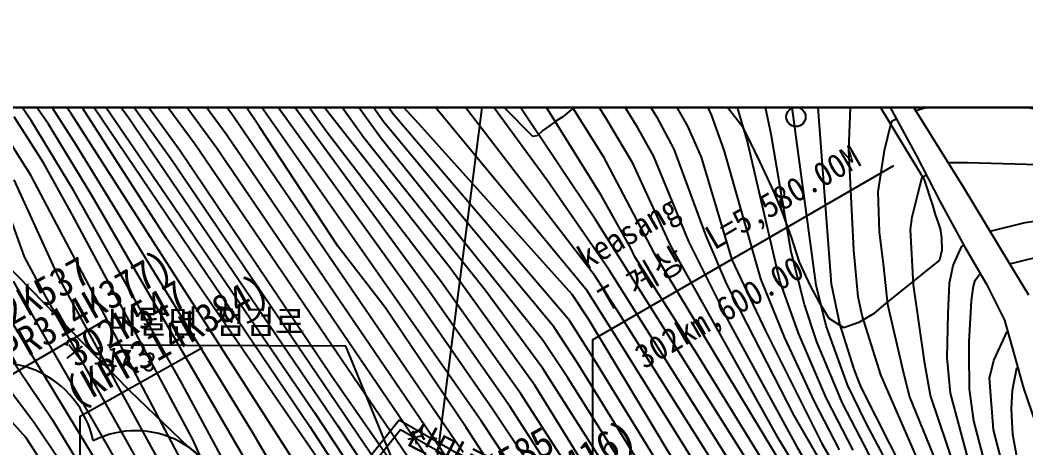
# Model space of a CAD drawing. Header units: millimetres. Extents: x 4198 to 4994, y 1103 to 1807.
# Drawn here: x 4622.8 to 4726.9, y 1512.8 to 1557 of the extents above; entities that cross this region are included whole.
import ezdxf
from ezdxf.xclip import XClip

# ---------------------------------------------------------------- set-up
doc = ezdxf.new("R2010")
doc.units = ezdxf.units.MM
doc.header["$LTSCALE"] = 10
doc.header["$MEASUREMENT"] = 0
doc.header["$XCLIPFRAME"] = 2
doc.layers.add('TX-PAPR', color=2, linetype='Continuous', plot=False)
doc.layers.add('TZ-BASE', color=253, linetype='Continuous')
doc.styles.add('HANA', font='GulimChe.ttf')
doc.styles.get("Standard").update_dxf_attribs({"font": 'GulimChe.ttf'})

# ---------------------------------------------------------------- blocks, each defined once
blk = doc.blocks.new('JD-DFHDH6GH34GH7')
at = {"layer": 'TZ-BASE'}
for p, q in [((356.47, -175), (402.21, 180.98)), ((378.4, 73.47, 143), (353.87, 108.7, 143)), ((378.12, 71.77, 142), (353.06, 106.87, 142)), ((376.35, 71.87, 141), (362.58, 91.07, 141)), ((382.99, 56.15, 138), (358.54, 89.53, 138)), ((372.57, 74.58, 140), (361.38, 90.41, 140)), ((362.62, 74.39, 134), (351.61, 89.12, 134)), ((372.45, 72.54, 139), (360.37, 89.39, 139)), ((361.1, 70.82, 132), (349.57, 86.44, 132)), ((362.18, 72.13, 133), (350.87, 87.41, 133)), ((358.89, 71.16, 131), (348.8, 84.77, 131)), ((379.42, 74.27, 144), (371.86, 84.81, 144)), ((393.84, 72, 154.86), (382.58, 83.27, 154.86)), ((395.19, 83.69, 152), (401.39, 73.87, 152)), ((345.69, 82.62, 128), (351.98, 73.96, 128)), ((401.95, 81.76, 154), (406.66, 73.99, 154)), ((345.57, 81.02, 127), (371.22, 43.47, 127)), ((348.23, 81.08, 129), (356.38, 69.7, 129)), ((400.29, 57.56, 147), (382.24, 80.98, 147)), ((399.57, 81.17, 153), (404.48, 73.19, 153)), ((345.66, 79.12, 126), (370.74, 42.02, 126)), ((350.86, 79.41, 130), (357.31, 70.59, 130)), ((395.34, 67.41, 148), (386.64, 79.32, 148)), ((394.74, 80.13, 151), (401.06, 70, 151)), ((412.33, 74.23, 156), (409.94, 79.33, 156)), ((427.84, 79.92, 176.47), (430.81, 74.99, 176.47)), ((346.09, 74.31, 124), (342.9, 78.95, 124)), ((400.34, 63.35, 149), (389.99, 78.82, 149)), ((341.93, 73.64, 121), (339.48, 77.18, 121)), ((343.7, 73.26, 122), (340.85, 77.46, 122)), ((381.44, 55.61, 137), (365.44, 77.81, 137)), ((400.94, 65.86, 150), (393.6, 77.63, 150)), ((415.57, 72.96, 156.35), (411.84, 77.71, 156.35)), ((428.12, 77.74, 156.35), (432.98, 69.76, 156.35)), ((355.87, 61.47, 125), (346.3, 76.38, 125)), ((365.55, 73, 135), (362.87, 76.92, 135)), ((388.47, 42.59, 136), (364.97, 76.18, 136)), ((382.33, 72.94, 145), (379.24, 76.4, 145)), ((399.46, 56.04, 146), (382.59, 76.4, 146)), ((408.17, 76.01, 155), (409.83, 73.06, 155)), ((415.99, 71.6, 157), (414.71, 76.04, 157)), ((418.48, 72.22, 158), (417.58, 76.55, 158)), ((426.53, 70.62, 161), (426.78, 76.67, 161)), ((346.61, 71.07, 123), (343.54, 75.84, 123)), ((398.68, 75.7, 154.86), (397.81, 74.78, 154.86)), ((423.14, 56.61, 159), (420.52, 75.94, 159)), ((424.73, 56.74, 160), (423.31, 75.4, 160)), ((430.81, 74.99, 176.47), (433.53, 70, 176.47)), ((438.38, 66.76, 159.79), (433.07, 75.28, 159.79)), ((433.44, 74.69, 162), (436.71, 75.66, 162)), ((440.58, 75.83, 162), (447.56, 74.53, 162)), ((343.19, 69.27, 120), (340.17, 74.02, 120)), ((369.71, 37.48, 124), (346.09, 74.31, 124)), ((351.98, 73.96, 128), (373.66, 42.07, 128)), ((386.6, 39.33, 134), (362.62, 74.39, 134)), ((385.34, 58.31, 140), (372.57, 74.58, 140)), ((397.62, 52.97, 144), (379.42, 74.27, 144)), ((396.92, 74.02, 154.86), (396.22, 73.56, 154.86)), ((397.81, 74.78, 154.86), (396.92, 74.02, 154.86)), ((406.66, 73.99, 154), (408.43, 70.67, 154)), ((413.62, 70.58, 156), (412.33, 74.23, 156)), ((346.33, 66.38, 121), (341.93, 73.64, 121)), ((348.18, 65.89, 122), (343.7, 73.26, 122)), ((373.66, 60.65, 135), (365.55, 73, 135)), ((395.99, 52.31, 143), (378.4, 73.47, 143)), ((397.91, 55.64, 145), (382.33, 72.94, 145)), ((395.56, 73.1, 154.86), (394.86, 72.61, 154.86)), ((396.22, 73.56, 154.86), (395.56, 73.1, 154.86)), ((401.39, 73.87, 152), (404.07, 69.36, 152)), ((404.48, 73.19, 153), (406.32, 69.91, 153)), ((409.83, 73.06, 155), (411.24, 69.87, 155)), ((416.24, 71.62, 156.35), (415.57, 72.96, 156.35)), ((430.23, 70.54, 162), (430.83, 73.11, 162)), ((430.83, 73.11, 162), (431.02, 73.61, 162)), ((431.02, 73.61, 162), (431.45, 73.81, 162)), ((387.67, 34.76, 133), (362.18, 72.13, 133)), ((384.27, 57.07, 139), (372.45, 72.54, 139)), ((388.88, 56.11, 141), (376.35, 71.87, 141)), ((394.29, 72.07, 154.86), (393.84, 72, 154.86)), ((394.86, 72.61, 154.86), (394.29, 72.07, 154.86)), ((420.54, 60.07, 158), (418.48, 72.22, 158)), ((341.92, 67.91, 119), (339.75, 71.36, 119)), ((364.87, 41.35, 123), (346.61, 71.07, 123)), ((390.57, 24.68, 131), (358.89, 71.16, 131)), ((391.28, 26.5, 132), (361.1, 70.82, 132)), ((394.84, 50.98, 142), (378.12, 71.77, 142)), ((419.4, 57.06, 157), (415.99, 71.6, 157)), ((417.34, 69.33, 156.35), (416.24, 71.62, 156.35)), ((357.31, 70.59, 130), (373.04, 47.23, 130)), ((401.06, 70, 151), (406.34, 59.97, 151)), ((406.32, 69.91, 153), (409.93, 61.14, 153)), ((408.43, 70.67, 154), (411.72, 61.73, 154)), ((411.24, 69.87, 155), (414.43, 59.25, 155)), ((417.42, 57.26, 156), (413.62, 70.58, 156)), ((427.05, 60.23, 161), (426.53, 70.62, 161)), ((429.55, 66.26, 162), (430.23, 70.54, 162)), ((432.98, 69.76, 156.35), (434.28, 67.61, 156.35)), ((433.53, 70, 176.47), (435.95, 65.32, 176.47)), ((346.16, 63.94, 120), (343.19, 69.27, 120)), ((356.38, 69.7, 129), (378.67, 36.87, 129)), ((400, 50.98), (431.17, 68.99)), ((404.07, 69.36, 152), (408.03, 60.77, 152)), ((418.54, 66.76, 156.35), (417.34, 69.33, 156.35)), ((436.79, 69.31, 163), (438.81, 69.3, 163)), ((438.81, 69.3, 163), (449.23, 69.02, 163)), ((363.56, 26.92, 119), (341.92, 67.91, 119)), ((433.06, 63.69, 163), (434.11, 67.79, 163)), ((434.11, 67.79, 163), (434.55, 68.04, 163)), ((344.75, 57.47, 118), (340.17, 67.52, 118)), ((401.68, 58.23, 148), (395.34, 67.41, 148)), ((419.52, 64.51, 156.35), (418.54, 66.76, 156.35)), ((434.28, 67.61, 156.35), (435.17, 64.9, 156.35)), ((443.11, 58.94, 159.79), (438.38, 66.76, 159.79)), ((341.23, 59.54, 117), (338.7, 66.54, 117)), ((357.54, 46.41, 121), (346.33, 66.38, 121)), ((370.27, 27.94, 122), (348.18, 65.89, 122)), ((404.01, 60.38, 150), (400.94, 65.86, 150)), ((429.68, 62.14, 162), (429.55, 66.26, 162)), ((435.17, 64.9, 156.35), (435.44, 63.94, 156.35)), ((435.95, 65.32, 176.47), (438.5, 60.61, 176.47)), ((358.63, 40.66, 120), (346.16, 63.94, 120)), ((420.59, 61.6, 156.35), (419.52, 64.51, 156.35)), ((432.89, 62.39, 163), (433.06, 63.69, 163)), ((435.44, 63.94, 156.35), (435.74, 63.18, 156.35)), ((444.77, 63.11, 164), (449.62, 63.81, 164)), ((421.96, 29.03, 149), (400.34, 63.35, 149)), ((435.74, 63.18, 156.35), (435.96, 62.43, 156.35)), ((441.14, 62.2, 164), (444.77, 63.11, 164)), ((371.44, 38.89, 125), (355.87, 61.47, 125)), ((411.72, 61.73, 154), (413.88, 56.74, 154)), ((421.43, 59.01, 156.35), (420.59, 61.6, 156.35)), ((430.14, 58.51, 162), (429.68, 62.14, 162)), ((433.21, 56.66, 163), (432.89, 62.39, 163)), ((435.96, 62.43, 156.35), (436.1, 61.5, 156.35)), ((436.1, 61.5, 156.35), (436.16, 60.24, 156.35)), ((378.55, 54.31, 135), (373.66, 60.65, 135)), ((404.39, 59.55, 150), (404.01, 60.38, 150)), ((408.03, 60.77, 152), (419.07, 41.01, 152)), ((409.93, 61.14, 153), (414.12, 52.78, 153)), ((437.31, 58.64, 164), (438.23, 60.64, 164)), ((438.23, 60.64, 164), (438.42, 60.75, 164)), ((438.5, 60.61, 176.47), (440.77, 56.73, 176.47)), ((443.17, 58.83, 165), (450.57, 60.63, 165)), ((343.42, 55.44, 117), (341.23, 59.54, 117)), ((410.77, 49.58, 150), (404.39, 59.55, 150)), ((406.34, 59.97, 151), (424.68, 29.65, 151)), ((421.93, 54.64, 158), (420.54, 60.07, 158)), ((427.49, 55.41, 161), (427.05, 60.23, 161)), ((436.16, 60.24, 156.35), (435.9, 59.2, 156.35)), ((339.16, 58.96, 137.06), (347.22, 50.69, 137.06)), ((394.08, 46.21, 140), (385.34, 58.31, 140)), ((414.43, 59.25, 155), (417.89, 51.9, 155)), ((422.59, 56.48, 156.35), (421.43, 59.01, 156.35)), ((435.9, 59.2, 156.35), (430.12, 54.54, 156.35)), ((430.57, 54.61, 162), (430.14, 58.51, 162)), ((436.94, 56.84, 164), (437.31, 58.64, 164)), ((445.14, 55.58, 159.79), (443.11, 58.94, 159.79)), ((361.23, 27.33, 118), (344.75, 57.47, 118)), ((402.75, 53.7, 147), (400.29, 57.56, 147)), ((420.79, 27.98, 148), (401.68, 58.23, 148)), ((419.9, 51.18, 156), (417.42, 57.26, 156)), ((439.59, 57.15, 165), (440.06, 57.71, 165)), ((440.06, 57.71, 165), (440.18, 57.75, 165)), ((342.98, 51.91, 116), (340.1, 57.02, 116)), ((392.58, 45.39, 139), (384.27, 57.07, 139)), ((413.88, 56.74, 154), (420.83, 43.15, 154)), ((421.3, 51.66, 157), (419.4, 57.06, 157)), ((423.62, 54.6, 156.35), (422.59, 56.48, 156.35)), ((424.17, 52.41, 159), (423.14, 56.61, 159)), ((425.6, 52.62, 160), (424.73, 56.74, 160)), ((434.4, 48.52, 163), (433.21, 56.66, 163)), ((436.8, 53.68, 164), (436.94, 56.84, 164)), ((439.23, 55.02, 165), (439.42, 56.51, 165)), ((439.42, 56.51, 165), (439.59, 57.15, 165)), ((440.77, 56.73, 176.47), (442.64, 52.99, 176.47)), ((331.99, 55.91, 113), (342.17, 42.53, 113)), ((338.44, 55.18, 115), (352.28, 32.45, 115)), ((359.68, 26.47, 117), (343.42, 55.44, 117)), ((389.58, 43.91, 137), (381.44, 55.61, 137)), ((391.47, 44.06, 138), (382.99, 56.15, 138)), ((394.85, 47.99, 141), (388.88, 56.11, 141)), ((399.67, 53.01, 145), (397.91, 55.64, 145)), ((402.63, 51.02, 146), (399.46, 56.04, 146)), ((427.91, 53.5, 161), (427.49, 55.41, 161)), ((386.94, 41.9, 135), (378.55, 54.31, 135)), ((423.22, 50.78, 158), (421.93, 54.64, 158)), ((424.5, 53.19, 156.35), (423.62, 54.6, 156.35)), ((430.12, 54.54, 156.35), (429.08, 53.65, 156.35)), ((432.11, 47.94, 162), (430.57, 54.61, 162)), ((438.97, 50.76, 165), (439.23, 55.02, 165)), ((336.61, 53.84, 114), (344.04, 42.79, 114)), ((418.53, 28.72, 147), (402.75, 53.7, 147)), ((426, 52.2, 156.35), (424.5, 53.19, 156.35)), ((429.08, 53.65, 156.35), (427.55, 52.76, 156.35)), ((429.83, 47.36, 161), (427.91, 53.5, 161)), ((436.69, 49.1, 164), (436.8, 53.68, 164)), ((398.48, 48.52, 143), (395.99, 52.31, 143)), ((400.24, 48.83, 144), (397.62, 52.97, 144)), ((409.05, 37.42, 145), (399.67, 53.01, 145)), ((414.12, 52.78, 153), (421.13, 39.91, 153)), ((426.38, 46.32, 159), (424.17, 52.41, 159)), ((427.07, 47.94, 160), (425.6, 52.62, 160)), ((427.55, 52.76, 156.35), (426, 52.2, 156.35)), ((442.64, 52.99, 176.47), (443.68, 49.31, 176.47)), ((365.87, 12.27, 116), (342.98, 51.91, 116)), ((419.38, 24.09, 146), (402.63, 51.02, 146)), ((417.89, 51.9, 155), (423.73, 40.24, 155)), ((422.96, 44.61, 156), (419.9, 51.18, 156)), ((424.22, 44.92, 157), (421.3, 51.66, 157)), ((441.54, 48.83, 166), (442.92, 51.84, 166)), ((442.92, 51.84, 166), (442.96, 51.86, 166)), ((345.65, 49.08, 117.27), (347.24, 50.3, 117.27)), ((345.83, 50.48, 117.27), (347.06, 48.9, 117.27)), ((347.22, 50.69, 137.06), (352.11, 45.69, 137.06)), ((374.47, 50.33), (349.81, 50.41)), ((379.19, 38.84), (374.47, 50.33)), ((397.43, 47.05, 142), (394.84, 50.98, 142)), ((400, 50.98), (400, 0)), ((425.86, 44.41, 158), (423.22, 50.78, 158)), ((438.98, 49.67, 165), (438.97, 50.76, 165)), ((418.53, 36.99, 150), (410.77, 49.58, 150)), ((437.04, 45.47, 164), (436.69, 49.1, 164)), ((439, 45.86, 165), (438.98, 49.67, 165)), ((443.68, 49.31, 176.47), (444.61, 45.99, 176.47)), ((403.5, 34.47, 141), (394.85, 47.99, 141)), ((405.77, 36.76, 143), (398.48, 48.52, 143)), ((407.74, 36.65, 144), (400.24, 48.83, 144)), ((427.54, 46.78, 160), (427.07, 47.94, 160)), ((432.79, 45.15, 162), (432.11, 47.94, 162)), ((434.96, 45.23, 163), (434.4, 48.52, 163)), ((441.09, 47.01, 166), (441.54, 48.83, 166)), ((443.46, 45.77, 167), (443.92, 48.08, 167)), ((443.92, 48.08, 167), (444.01, 48.11, 167)), ((373.04, 47.23, 130), (389.03, 24.19, 130)), ((404.8, 35.36, 142), (397.43, 47.05, 142)), ((434.78, 36.03, 161), (429.83, 47.36, 161)), ((441.5, 41.68, 166), (441.09, 47.01, 166)), ((366.74, 29.39, 121), (357.54, 46.41, 121)), ((400.52, 35.78, 140), (394.08, 46.21, 140)), ((428.3, 42.35, 159), (426.38, 46.32, 159)), ((427.85, 46.01, 160), (427.54, 46.78, 160)), ((432.63, 36.54, 160), (427.85, 46.01, 160)), ((439.47, 42.6, 165), (439, 45.86, 165)), ((444.61, 45.99, 176.47), (446.22, 41.25, 176.47)), ((352.11, 45.69, 137.06), (358.16, 39.92, 137.06)), ((400.58, 32.97, 139), (392.58, 45.39, 139)), ((426.98, 39.58, 157), (424.22, 44.92, 157)), ((436.3, 36.55, 162), (432.79, 45.15, 162)), ((437.57, 37.55, 163), (434.96, 45.23, 163)), ((438.86, 38.62, 164), (437.04, 45.47, 164)), ((443.37, 43.8, 167), (443.46, 45.77, 167)), ((405.81, 19.67, 137), (389.58, 43.91, 137)), ((398.96, 32.43, 138), (391.47, 44.06, 138)), ((425.57, 39.59, 156), (422.96, 44.61, 156)), ((429.08, 38.27, 158), (425.86, 44.41, 158)), ((443.48, 41.2, 167), (443.37, 43.8, 167)), ((339.58, 42.88, 112), (341.36, 40.86, 112)), ((344.04, 42.79, 114), (348.57, 35.4, 114)), ((360, 17.59), (380, 42.71)), ((360, 17.59), (380, 42.71)), ((371.22, 43.47, 127), (376.3, 35.82, 127)), ((380, 42.71), (401.31, 30.48)), ((380, 42.71), (401.31, 30.48)), ((420.83, 43.15, 154), (429.2, 28.71, 154)), ((342.17, 42.53, 113), (344.8, 38.59, 113)), ((370.74, 42.02, 126), (374.97, 35.55, 126)), ((373.66, 42.07, 128), (378.45, 34.86, 128)), ((394.91, 29.63, 135), (386.94, 41.9, 135)), ((402.99, 20.74, 136), (388.47, 42.59, 136)), ((431.9, 35.64, 159), (428.3, 42.35, 159)), ((440.44, 38.9, 165), (439.47, 42.6, 165)), ((442.42, 38.09, 166), (441.5, 41.68, 166)), ((341.36, 40.86, 112), (343.92, 36.95, 112)), ((362.67, 31.84, 120), (358.63, 40.66, 120)), ((372.66, 28.1, 123), (364.87, 41.35, 123)), ((380.91, 40.69), (382.27, 41.06)), ((381.4, 41.56), (381.78, 40.19)), ((419.07, 41.01, 152), (425.67, 30.22, 152)), ((443.93, 38.72, 167), (443.48, 41.2, 167)), ((358.16, 39.92, 137.06), (365.11, 34.14, 137.06)), ((421.13, 39.91, 153), (426.66, 30.79, 153)), ((423.73, 40.24, 155), (430.59, 28.62, 155))]:
    blk.add_line(p, q, dxfattribs=at)
at = {"layer": 'TZ-BASE', "ltscale": 0.2}
for p, q in [((360.1, 16.66), (380.14, 41.7)), ((380.14, 41.7), (401.27, 29.68))]:
    blk.add_line(p, q, dxfattribs=at)
at = {"layer": 'TZ-BASE'}
blk.add_circle((421.05, 74.02, 158.59), 1, dxfattribs=at)
for centre, radius, start, end in [((338.39, 38.49), 10.14, 11.5025, 121.5025), ((352.73, 31.83), 9.74, 6.9228, 116.9228)]:
    blk.add_arc(centre, radius, start, end, dxfattribs=at)
at = {"layer": 'TZ-BASE', "style": 'HANA'}
for s, height, rotation, p in [('T 계상  L=5,580.00M', 2.5, 30.0262, (401.57, 53.83)), ('keasang', 2.5, 30.0262, (399.39, 58.17)), (' 302km,600.00', 2.5, 30.0262, (403.94, 47.09)), ('비탈면 점검로', 2.5, 359.7997, (349.81, 51.64)), ('117.3', 2, 352.6776, (348.3, 48.45, 117.27)), ('산마루측구', 2.5, 332.7822, (380.41, 40.49))]:
    blk.add_text(s, height=height, rotation=rotation, dxfattribs=at).set_placement(p)

msp = doc.modelspace()

# ---------------------------------------------------------------- linework, layer by layer
at = {"layer": 'TX-PAPR', "flags": 128}
msp.add_lwpolyline([(4282.02, 1398), (4282.02, 1548), (4982.02, 1548), (4982.02, 1398), (4282.02, 1398)], dxfattribs=at)
at = {"layer": 'TZ-BASE', "flags": 128}
for points in [[(4619.02, 1511.5), (4619.02, 1518.71), (4631.68, 1526.08)], [(4629.02, 1511.5), (4629.02, 1516.08), (4641.68, 1523.17)]]:
    msp.add_lwpolyline(points, dxfattribs=at)

# ---------------------------------------------------------------- block references
at = {"layer": 'TZ-BASE'}
ref = msp.add_blockref('JD-DFHDH6GH34GH7', (4282.02, 1473), dxfattribs=at)
XClip(ref).set_block_clipping_path([(0.0000000001, -75), (700.0000000011, 75.0000000102)])

# ---------------------------------------------------------------- texts
for s, p in [('(KPR314K377)', (4618.51, 1519.4)), ('302K537', (4618.51, 1523.5)), ('302K547', (4628.51, 1521.05)), ('(KPR314K384)', (4628.51, 1516.94)), ('(KPR314K416)', (4666.51, 1501.81)), ('302K585', (4666.51, 1505.92))]:
    msp.add_text(s, height=3, rotation=29.2387, dxfattribs=at).set_placement(p)

doc.saveas('drawing.dxf')
